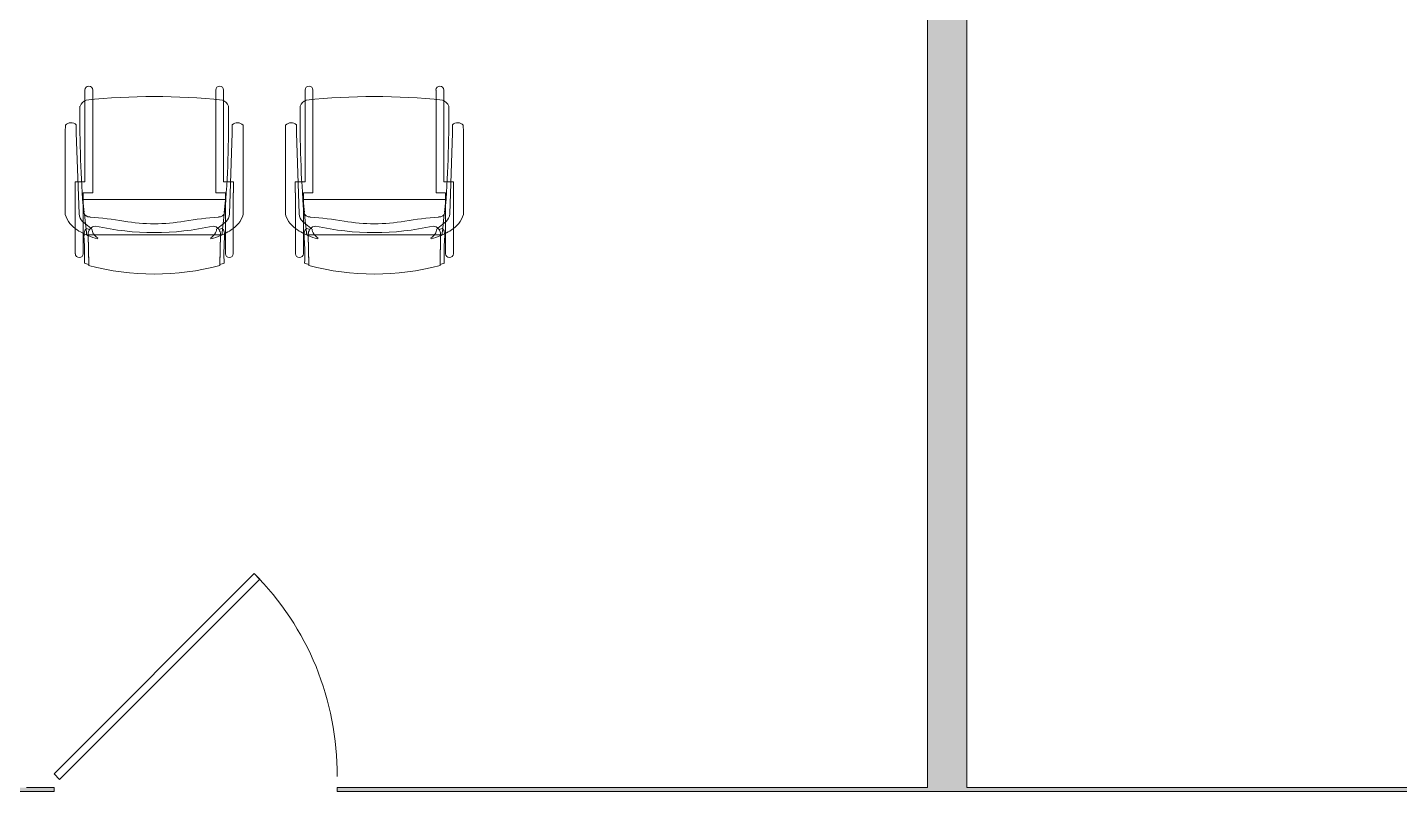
# Model space of a CAD drawing. Header units: inches. Extents: x 0 to 2535, y 0 to 2052.
# Drawn here: x 1863.5 to 2038, y 1828.8 to 1925.9 of the extents above; entities that cross this region are included whole.
import ezdxf

# ---------------------------------------------------------------- set-up
doc = ezdxf.new("R2010")
doc.units = ezdxf.units.IN
doc.header["$MEASUREMENT"] = 0
for name, color, linetype, lineweight in [('A-DOOR', 31, 'Continuous', 13), ('A-WALL-PATT', 111, 'Continuous', 13), ('I-FURN', 30, 'Continuous', 9), ('I-WALL', 2, 'Continuous', 13)]:
    doc.layers.add(name, color=color, linetype=linetype, lineweight=lineweight)

# ---------------------------------------------------------------- blocks, each defined once
blk = doc.blocks.new('Door - Glass Single - Full Rail - Long Handle-7509413-Level 07  POWER _ SIGNAL')
at = {"layer": 'A-DOOR', "lineweight": 20}
for p, q in [((-8.16, -26.75), (17.29, -1.29)), ((17.29, -1.29), (18, -2)), ((18, -2), (-7.46, -27.46)), ((-7.46, -27.46), (-8.16, -26.75))]:
    blk.add_line(p, q, dxfattribs=at)
at = {"layer": 'A-DOOR', "lineweight": 9}
blk.add_arc((18, -2), 36, 179.5, 225, dxfattribs=at)
blk = doc.blocks.new('F-Haworth_Chair_X99-Seminar - X99 Seminar Chair with Glides-V42-Level 07  POWER _ SIGNAL')
at = {"layer": 'I-FURN'}
for p, q in [((-8.82, 9.44), (-8.82, 10.78)), ((-7.83, 10.78), (-7.83, 9.57)), ((7.83, 9.57), (7.83, 10.78)), ((8.82, 10.78), (8.82, 9.44)), ((-8.82, -0.89), (-8.82, 9.44)), ((-7.83, 9.57), (-7.83, -2.27)), ((7.83, -2.27), (7.83, 9.57)), ((8.82, 9.44), (8.82, -0.89)), ((-11.32, 5.48), (-11.3, 6.32)), ((-11.32, -5.06), (-11.32, 5.48)), ((-9.92, 6.36), (-9.92, 5.36)), ((-9.92, 5.36), (-9.57, -4.97)), ((9.57, -4.97), (9.92, 5.36)), ((9.92, 5.36), (9.92, 6.36)), ((11.3, 6.32), (11.32, 5.48)), ((11.32, 5.48), (11.32, -5.06)), ((-10.07, -0.89), (-9.71, -0.89)), ((-10.07, -2.27), (-10.07, -0.89)), ((-9.71, -0.89), (-9.2, -0.89)), ((-9.2, -0.89), (-8.82, -0.89)), ((8.82, -0.89), (9.2, -0.89)), ((9.2, -0.89), (9.71, -0.89)), ((9.71, -0.89), (10.07, -0.89)), ((10.07, -0.89), (10.07, -2.27)), ((-10.04, -2.27), (-10.07, -2.27)), ((-10.04, -4.99), (-10.04, -2.27)), ((-9.07, -3.12), (9.07, -3.12)), ((-9.07, -3.2), (-9.07, -3.12)), ((-8.9, -4.8), (-9.07, -3.2)), ((-9.04, -2.27), (-9.04, -3.12)), ((-7.83, -2.27), (-9.04, -2.27)), ((-9.04, -3.12), (-9.04, -3.43)), ((-9.04, -3.43), (-9.04, -3.62)), ((9.04, -2.27), (7.83, -2.27)), ((9.07, -3.2), (8.9, -4.8)), ((9.04, -3.12), (9.04, -2.27)), ((9.04, -3.43), (9.04, -3.12)), ((9.04, -3.62), (9.04, -3.43)), ((9.07, -3.12), (9.07, -3.2)), ((10.04, -2.27), (10.04, -4.99)), ((10.07, -2.27), (10.04, -2.27)), ((-10.04, -6.81), (-10.04, -5)), ((-9.04, -3.62), (-9.04, -5.99)), ((-8.88, -4.99), (-8.89, -4.91)), ((-8.75, -6.22), (-8.88, -4.99)), ((8.88, -4.99), (8.75, -6.2)), ((8.89, -4.91), (8.88, -4.99)), ((9.04, -5.99), (9.04, -3.62)), ((10.04, -5), (10.04, -6.81)), ((-10.04, -10.02), (-10.04, -6.81)), ((-9.13, -5.92), (-8.07, -6.77)), ((-9.04, -5.99), (-9.04, -7.4)), ((-8.68, -6.87), (-8.75, -6.22)), ((-8.62, -7.42), (-8.68, -6.87)), ((-8.61, -6.81), (-8.23, -6.95)), ((-8.03, -6.81), (-7.95, -6.87)), ((7.95, -6.87), (8.03, -6.81)), ((8.07, -6.77), (9.13, -5.92)), ((8.23, -6.95), (8.61, -6.81)), ((8.68, -6.87), (8.62, -7.42)), ((8.75, -6.22), (8.68, -6.87)), ((9.04, -7.4), (9.04, -5.99)), ((10.04, -6.81), (10.04, -10.02)), ((-9.04, -7.4), (-9.04, -10.02)), ((-8.6, -7.6), (-8.62, -7.43)), ((-8.49, -7.6), (-8.56, -7.6)), ((-8.42, -7.57), (-8.34, -11.37)), ((-8.34, -11.52), (-8.42, -7.57)), ((-7.65, -7.6), (-8.4, -7.6)), ((7.65, -7.6), (-7.65, -7.6)), ((-7.18, -7.99), (-7.21, -8.13)), ((7.21, -8.13), (7.18, -7.99)), ((8.4, -7.6), (7.65, -7.6)), ((8.34, -11.37), (8.42, -7.57)), ((8.42, -7.57), (8.34, -11.52)), ((8.56, -7.6), (8.49, -7.6)), ((8.62, -7.43), (8.6, -7.6)), ((9.04, -10.02), (9.04, -7.4))]:
    blk.add_line(p, q, dxfattribs=at)
for centre, radius, start, end in [((-8.32, 10.78), 0.495, 0, 180), ((8.32, 10.78), 0.495, 0, 180), ((-8.21, 8.28), 1.31, 110.0433, 159.9567), ((144.06, 7.32), 153.52, 179.4749, 184.5213), ((0, -75.01), 84.96, 84.1475, 95.8525), ((8.21, 8.28), 1.31, 20.0433, 69.9567), ((-144.06, 7.32), 153.52, 355.4787, 0.5251), ((-10.58, 5.68), 0.956, 45.8901, 138.1099), ((10.58, 5.68), 0.956, 41.8901, 134.1099), ((-7.87, -3.92), 3.63, 198.1789, 238.0478), ((-8.18, -4.9), 1.39, 182.8013, 227.1078), ((-8.24, -4.59), 0.763, 194.2338, 275.7662), ((8.24, -4.59), 0.763, 264.2338, 345.7662), ((8.18, -4.9), 1.39, 312.8922, 357.1987), ((7.87, -3.92), 3.63, 301.9522, 341.8211), ((-8.28, -7.33), 0.613, 122.5427, 170.0936), ((-7.37, -7.55), 1.05, 95.9554, 181.1786), ((-7.37, -7.55), 1.05, 145.2002, 181.1786), ((-11.32, -48.08), 42.84, 79.9767, 85.7699), ((-6.55, -6.76), 1.38, 185.0878, 212.4248), ((0, 26.49), 33.83, 257.2285, 282.7715), ((0, 15.97), 22.19, 259.9767, 280.0233), ((11.32, -48.08), 42.84, 94.2301, 100.0233), ((7.37, -7.55), 1.05, 358.8214, 84.0446), ((6.55, -6.76), 1.38, 327.5752, 354.9122), ((7.37, -7.55), 1.05, 358.8214, 34.7998), ((8.28, -7.33), 0.613, 9.9064, 57.4573), ((-4.71, 1.15), 9.61, 238.0478, 243.9964), ((-5.2, -7.86), 3.74, 170.0936, 184.0143), ((-36.06, -10.03), 27.2, 357.4882, 4.0143), ((-4.71, 1.15), 9.61, 243.9964, 246.4906), ((-4.71, 1.15), 9.61, 246.6393, 247.073), ((-4.71, 1.15), 9.61, 247.2631, 254.9334), ((-6.55, -6.76), 1.38, 214.0187, 242.9497), ((6.55, -6.76), 1.38, 297.0503, 325.9813), ((4.71, 1.15), 9.61, 285.0666, 292.7369), ((4.71, 1.15), 9.61, 292.927, 293.3607), ((4.71, 1.15), 9.61, 293.5094, 296.0036), ((36.06, -10.03), 27.2, 175.9857, 182.5118), ((5.2, -7.86), 3.74, 355.9857, 9.9064), ((4.71, 1.15), 9.61, 296.0036, 301.9522), ((-9.54, -10.02), 0.498, 180, 0), ((9.54, -10.02), 0.498, 180, 0), ((0, 20.73), 33.17, 254.4478, 255.4234), ((0, 20.29), 32.89, 255.304, 284.6925), ((0, 20.73), 33.17, 284.5766, 285.5522)]:
    blk.add_arc(centre, radius, start, end, dxfattribs=at)
blk = doc.blocks.new('F-Haworth_Chair_X99-Seminar - X99 Seminar Chair with Glides-V43-Level 07  POWER _ SIGNAL')
at = {"layer": 'I-FURN'}
for p, q in [((-8.82, 9.44), (-8.82, 10.78)), ((-7.83, 10.78), (-7.83, 9.57)), ((7.83, 9.57), (7.83, 10.78)), ((8.82, 10.78), (8.82, 9.44)), ((-8.82, -0.89), (-8.82, 9.44)), ((-7.83, 9.57), (-7.83, -2.27)), ((7.83, -2.27), (7.83, 9.57)), ((8.82, 9.44), (8.82, -0.89)), ((-11.32, 5.48), (-11.3, 6.32)), ((-11.32, -5.06), (-11.32, 5.48)), ((-9.92, 6.36), (-9.92, 5.36)), ((-9.92, 5.36), (-9.57, -4.97)), ((9.57, -4.97), (9.92, 5.36)), ((9.92, 5.36), (9.92, 6.36)), ((11.3, 6.32), (11.32, 5.48)), ((11.32, 5.48), (11.32, -5.06)), ((-10.07, -0.89), (-9.71, -0.89)), ((-10.07, -2.27), (-10.07, -0.89)), ((-9.71, -0.89), (-9.2, -0.89)), ((-9.2, -0.89), (-8.82, -0.89)), ((8.82, -0.89), (9.2, -0.89)), ((9.2, -0.89), (9.71, -0.89)), ((9.71, -0.89), (10.07, -0.89)), ((10.07, -0.89), (10.07, -2.27)), ((-10.04, -2.27), (-10.07, -2.27)), ((-10.04, -4.99), (-10.04, -2.27)), ((-9.07, -3.12), (9.07, -3.12)), ((-9.07, -3.2), (-9.07, -3.12)), ((-8.9, -4.8), (-9.07, -3.2)), ((-9.04, -2.27), (-9.04, -3.12)), ((-7.83, -2.27), (-9.04, -2.27)), ((-9.04, -3.12), (-9.04, -3.43)), ((-9.04, -3.43), (-9.04, -3.62)), ((9.04, -2.27), (7.83, -2.27)), ((9.07, -3.2), (8.9, -4.8)), ((9.04, -3.12), (9.04, -2.27)), ((9.04, -3.43), (9.04, -3.12)), ((9.04, -3.62), (9.04, -3.43)), ((9.07, -3.12), (9.07, -3.2)), ((10.04, -2.27), (10.04, -4.99)), ((10.07, -2.27), (10.04, -2.27)), ((-10.04, -6.81), (-10.04, -5)), ((-9.04, -3.62), (-9.04, -5.99)), ((-8.88, -4.99), (-8.89, -4.91)), ((-8.75, -6.22), (-8.88, -4.99)), ((8.88, -4.99), (8.75, -6.22)), ((8.89, -4.91), (8.88, -4.99)), ((9.04, -5.99), (9.04, -3.62)), ((10.04, -5), (10.04, -6.81)), ((-10.04, -10.02), (-10.04, -6.81)), ((-9.13, -5.92), (-8.07, -6.77)), ((-9.04, -5.99), (-9.04, -7.4)), ((-8.68, -6.87), (-8.75, -6.22)), ((-8.62, -7.42), (-8.68, -6.87)), ((-8.61, -6.81), (-8.23, -6.95)), ((-8.03, -6.81), (-7.95, -6.87)), ((7.95, -6.87), (8.03, -6.81)), ((8.07, -6.77), (9.13, -5.92)), ((8.23, -6.95), (8.61, -6.81)), ((8.68, -6.87), (8.62, -7.42)), ((8.75, -6.22), (8.68, -6.87)), ((9.04, -7.4), (9.04, -5.99)), ((10.04, -6.81), (10.04, -10.02)), ((-9.04, -7.4), (-9.04, -10.02)), ((-8.6, -7.6), (-8.62, -7.43)), ((-8.49, -7.6), (-8.56, -7.6)), ((-8.42, -7.57), (-8.34, -11.37)), ((-8.34, -11.52), (-8.42, -7.57)), ((-7.65, -7.6), (-8.4, -7.6)), ((7.65, -7.6), (-7.65, -7.6)), ((-7.18, -7.99), (-7.21, -8.13)), ((7.21, -8.13), (7.18, -7.99)), ((8.4, -7.6), (7.65, -7.6)), ((8.34, -11.37), (8.42, -7.57)), ((8.42, -7.57), (8.34, -11.52)), ((8.56, -7.6), (8.49, -7.6)), ((8.62, -7.43), (8.6, -7.6)), ((9.04, -10.02), (9.04, -7.4))]:
    blk.add_line(p, q, dxfattribs=at)
for centre, radius, start, end in [((-8.32, 10.78), 0.495, 0, 180), ((8.32, 10.78), 0.495, 0, 180), ((-8.21, 8.28), 1.31, 110.0433, 159.9567), ((144.06, 7.32), 153.52, 179.4749, 184.5213), ((0, -75.01), 84.96, 84.1475, 95.8525), ((8.21, 8.28), 1.31, 20.0433, 69.9567), ((-144.06, 7.32), 153.52, 355.4787, 0.5251), ((-10.58, 5.68), 0.956, 45.8901, 138.1099), ((10.58, 5.68), 0.956, 41.8901, 134.1099), ((-7.87, -3.92), 3.63, 198.1789, 238.0478), ((-8.18, -4.9), 1.39, 182.8013, 227.1078), ((-8.24, -4.59), 0.763, 194.2338, 275.7662), ((8.24, -4.59), 0.763, 264.2338, 345.7662), ((8.18, -4.9), 1.39, 312.8922, 357.1987), ((7.87, -3.92), 3.63, 301.9522, 341.8211), ((-8.28, -7.33), 0.613, 122.5427, 170.0936), ((-7.37, -7.55), 1.05, 95.9554, 181.1786), ((-7.37, -7.55), 1.05, 145.2002, 181.1786), ((-11.32, -48.08), 42.84, 79.9767, 85.7699), ((-6.55, -6.76), 1.38, 185.0878, 212.4248), ((0, 26.49), 33.83, 257.2285, 282.7715), ((0, 15.97), 22.19, 259.9767, 280.0233), ((11.32, -48.08), 42.84, 94.2301, 100.0233), ((7.37, -7.55), 1.05, 358.8214, 84.0446), ((6.55, -6.76), 1.38, 327.5752, 354.9122), ((7.37, -7.55), 1.05, 358.8214, 34.7998), ((8.28, -7.33), 0.613, 9.9064, 57.4573), ((-4.71, 1.15), 9.61, 238.0478, 243.9964), ((-5.2, -7.86), 3.74, 170.0936, 184.0143), ((-36.06, -10.03), 27.2, 357.4882, 4.0143), ((-4.71, 1.15), 9.61, 243.9964, 246.4906), ((-4.71, 1.15), 9.61, 246.6393, 247.073), ((-4.71, 1.15), 9.61, 247.2631, 254.9334), ((-6.55, -6.76), 1.38, 214.0187, 242.9497), ((6.55, -6.76), 1.38, 297.0503, 325.9813), ((4.71, 1.15), 9.61, 285.0666, 292.7369), ((4.71, 1.15), 9.61, 292.927, 293.3607), ((4.71, 1.15), 9.61, 293.5094, 296.0036), ((36.06, -10.03), 27.2, 175.9857, 182.5118), ((5.2, -7.86), 3.74, 355.9857, 9.9064), ((4.71, 1.15), 9.61, 296.0036, 301.9522), ((-9.54, -10.02), 0.498, 180, 0), ((9.54, -10.02), 0.498, 180, 0), ((0, 20.73), 33.17, 254.4478, 255.4234), ((0, 20.29), 32.89, 255.304, 284.6925), ((0, 20.73), 33.17, 284.5766, 285.5522)]:
    blk.add_arc(centre, radius, start, end, dxfattribs=at)

msp = doc.modelspace()

# ---------------------------------------------------------------- hatches: boundary and pattern name
at = {"layer": 'A-WALL-PATT', "lineweight": 9}
msp.add_hatch(color=7, dxfattribs=at).paths.add_polyline_path([(1977.97, 1829.31), (1982.97, 1829.31), (1982.97, 2035.5), (1977.97, 2035.5), (1977.97, 1873)], flags=0)
h = msp.add_hatch(color=7, dxfattribs=at)
h.paths.add_polyline_path([(2173, 1828.81), (2218.22, 1828.81), (2218.22, 1829.31), (2143.5, 1829.31), (2143.5, 1828.81), (2149, 1828.81)], flags=0)
h.paths.add_polyline_path([(2104, 1828.81), (2107.5, 1828.81), (2107.5, 1829.31), (2095.5, 1829.31), (2095.5, 1828.81), (2099, 1828.81)], flags=0)
h.paths.add_polyline_path([(1902.88, 1828.81), (2059.5, 1828.81), (2059.5, 1829.31), (1902.88, 1829.31)], flags=0)
h.paths.add_polyline_path([(1863.38, 1828.81), (1866.88, 1828.81), (1866.88, 1829.31), (1854.88, 1829.31), (1854.88, 1828.81), (1858.38, 1828.81)], flags=0)
h.paths.add_polyline_path([(1818.38, 1828.81), (1818.88, 1828.81), (1818.88, 1829.31), (1734.88, 1829.31), (1734.88, 1828.81), (1813.38, 1828.81)], flags=0)
h.paths.add_polyline_path([(1698.88, 1828.81), (1698.88, 1829.31), (1484.44, 1829.31), (1484.44, 1828.81), (1656.12, 1828.81)], flags=0)
h.paths.add_polyline_path([(1429, 1828.81), (1448.44, 1828.81), (1448.44, 1829.31), (1363, 1829.31), (1363, 1828.81)], flags=0)
h.paths.add_polyline_path([(1327, 1828.81), (1327, 1829.31), (1315, 1829.31), (1315, 1828.81), (1323, 1828.81)], flags=0)
h.paths.add_polyline_path([(1267.5, 1828.81), (1279, 1828.81), (1279, 1829.31), (1205, 1829.31), (1205, 1828.83), (1205.13, 1828.81)], flags=0)

# ---------------------------------------------------------------- linework, layer by layer
at = {"layer": 'I-WALL', "color": 8, "lineweight": 20}
for p, q in [((1977.97, 2035.5), (1977.97, 1829.31)), ((1982.97, 1829.31), (1982.97, 2035.5)), ((1854.88, 1828.81), (1866.88, 1828.81)), ((1866.88, 1829.31), (1863.38, 1829.31)), ((1866.88, 1828.81), (1866.88, 1829.31)), ((1977.97, 1829.31), (1902.88, 1829.31)), ((1902.88, 1829.31), (1902.88, 1828.81)), ((1902.88, 1828.81), (2059.5, 1828.81)), ((2059.5, 1829.31), (1982.97, 1829.31))]:
    msp.add_line(p, q, dxfattribs=at)

# ---------------------------------------------------------------- block references
at = {"layer": 'A-DOOR', "rotation": 180}
msp.add_blockref('Door - Glass Single - Full Rail - Long Handle-7509413-Level 07  POWER _ SIGNAL', (1884.88, 1829.06), dxfattribs=at)
at = {"layer": 'I-FURN'}
for name, p in [('F-Haworth_Chair_X99-Seminar - X99 Seminar Chair with Glides-V42-Level 07  POWER _ SIGNAL', (1879.63, 1907.2)), ('F-Haworth_Chair_X99-Seminar - X99 Seminar Chair with Glides-V43-Level 07  POWER _ SIGNAL', (1907.63, 1907.2))]:
    msp.add_blockref(name, p, dxfattribs=at)

doc.saveas('drawing.dxf')
